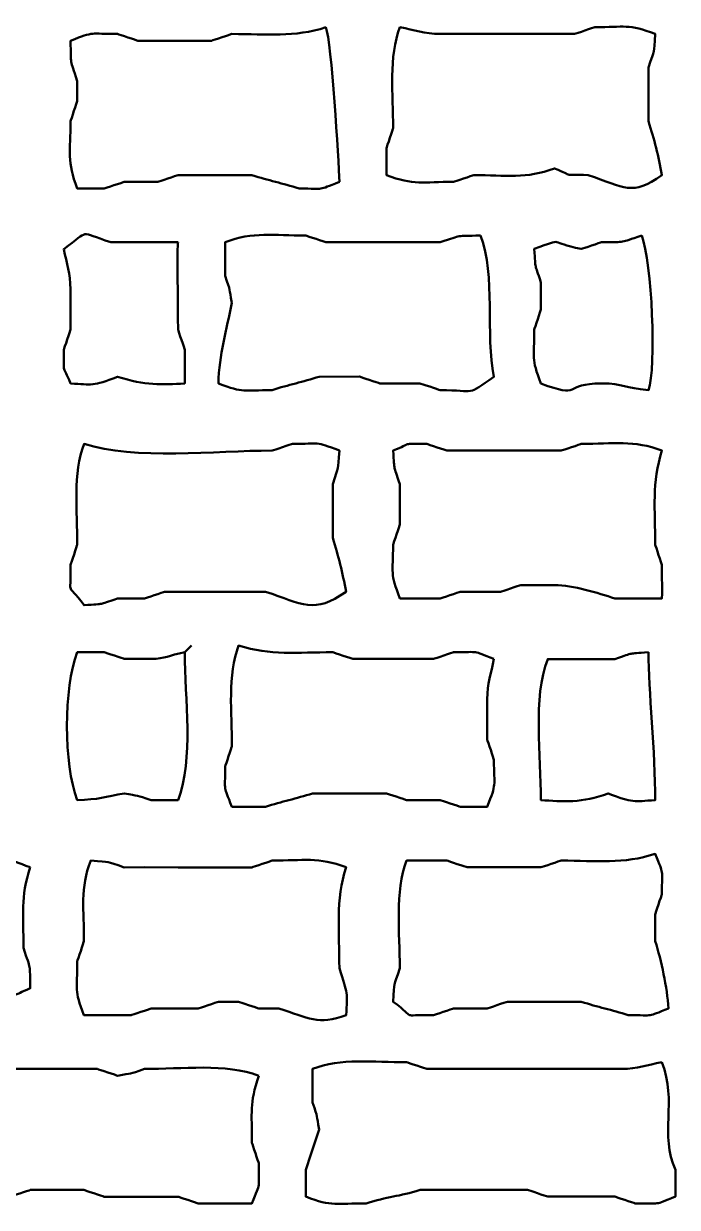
# Model space of a CAD drawing. Header units: centimetres. Extents: x -40.3 to 39, y -29.8 to 28.8.
# Drawn here: x 0.088 to 1.735, y -28.384 to -25.4 of the extents above; entities that cross this region are included whole.
import ezdxf

# ---------------------------------------------------------------- set-up
doc = ezdxf.new("R2010")
doc.units = ezdxf.units.CM
doc.header["$MEASUREMENT"] = 0
doc.layers.add('layer 1', color=7, linetype='Continuous')

msp = doc.modelspace()

# ---------------------------------------------------------------- linework, layer by layer
at = {"layer": 'layer 1', "color": 225, "lineweight": 50}
for points, knots in [([(0.84959, -25.40907), (0.76915, -25.43517), (0.70224, -25.42604), (0.61238, -25.42604), (0.61238, -25.42604), (0.61138, -25.42645), (0.56442, -25.44194), (0.56159, -25.44299), (0.56159, -25.44299), (0.56159, -25.44299), (0.37522, -25.44296), (0.37522, -25.44296), (0.37522, -25.44296), (0.37422, -25.44256), (0.32726, -25.42706), (0.32442, -25.42602), (0.32442, -25.42602), (0.25288, -25.42604), (0.26801, -25.41883), (0.20582, -25.44296), (0.20582, -25.44296), (0.20723, -25.5096), (0.20337, -25.4848), (0.22277, -25.5446), (0.22277, -25.5446), (0.22277, -25.5446), (0.22277, -25.59542), (0.22277, -25.59542), (0.22277, -25.59542), (0.22236, -25.59642), (0.20685, -25.6434), (0.20582, -25.64623), (0.20582, -25.64623), (0.20582, -25.72301), (0.19634, -25.74755), (0.22277, -25.81563), (0.22277, -25.81563), (0.22277, -25.81563), (0.29053, -25.81565), (0.29053, -25.81565), (0.29053, -25.81565), (0.29153, -25.81525), (0.33851, -25.79973), (0.34135, -25.79873), (0.34135, -25.79873), (0.34135, -25.79873), (0.42604, -25.79871), (0.42604, -25.79871), (0.42604, -25.79871), (0.42704, -25.7983), (0.47402, -25.78279), (0.47685, -25.78178), (0.47685, -25.78178), (0.47685, -25.78178), (0.59546, -25.78178), (0.59546, -25.78178), (0.59546, -25.78178), (0.59546, -25.78178), (0.61238, -25.78178), (0.61238, -25.78178), (0.61238, -25.78178), (0.61238, -25.78178), (0.6632, -25.78178), (0.6632, -25.78178), (0.6632, -25.78178), (0.70535, -25.79542), (0.73963, -25.80197), (0.7818, -25.81565), (0.7818, -25.81565), (0.85144, -25.81565), (0.82547, -25.8212), (0.88344, -25.79871), (0.88344, -25.79871), (0.88224, -25.74552), (0.8632, -25.44422), (0.84959, -25.40907)], [0, 0, 0, 0, 0.05, 0.05, 0.05, 0.05, 0.1, 0.1, 0.1, 0.1, 0.15, 0.15, 0.15, 0.15, 0.2, 0.2, 0.2, 0.2, 0.25, 0.25, 0.25, 0.25, 0.3, 0.3, 0.3, 0.3, 0.35, 0.35, 0.35, 0.35, 0.4, 0.4, 0.4, 0.4, 0.45, 0.45, 0.45, 0.45, 0.5, 0.5, 0.5, 0.5, 0.55, 0.55, 0.55, 0.55, 0.6, 0.6, 0.6, 0.6, 0.65, 0.65, 0.65, 0.65, 0.7, 0.7, 0.7, 0.7, 0.75, 0.75, 0.75, 0.75, 0.8, 0.8, 0.8, 0.8, 0.85, 0.85, 0.85, 0.85, 0.9, 0.9, 0.9, 0.9, 1, 1, 1, 1]), ([(1.66275, -25.64617), (1.66275, -25.64617), (1.66277, -25.59535), (1.66277, -25.59535), (1.66277, -25.59535), (1.66277, -25.59535), (1.66277, -25.56146), (1.66277, -25.56146), (1.66277, -25.56146), (1.66277, -25.56146), (1.66277, -25.51064), (1.66277, -25.51064), (1.66277, -25.51064), (1.67925, -25.46091), (1.6756, -25.4795), (1.6797, -25.42598), (1.6797, -25.42598), (1.61298, -25.40007), (1.60233, -25.40903), (1.52722, -25.40903), (1.52722, -25.40903), (1.52622, -25.40944), (1.47925, -25.42495), (1.47641, -25.42595), (1.47641, -25.42595), (1.47641, -25.42595), (1.32393, -25.42595), (1.32393, -25.42595), (1.32393, -25.42595), (1.32393, -25.42595), (1.13759, -25.42595), (1.13759, -25.42595), (1.13759, -25.42595), (1.09695, -25.42595), (1.07347, -25.41614), (1.03595, -25.40903), (1.03595, -25.40903), (1.00761, -25.48211), (1.01901, -25.57898), (1.01901, -25.66312), (1.01901, -25.66312), (1.0186, -25.66412), (1.00311, -25.71112), (1.00208, -25.71393), (1.00208, -25.71393), (1.00208, -25.71393), (1.00208, -25.7817), (1.00208, -25.7817), (1.00208, -25.7817), (1.07017, -25.80816), (1.09471, -25.79867), (1.17148, -25.79864), (1.17148, -25.79864), (1.17248, -25.79824), (1.21948, -25.78274), (1.2223, -25.7817), (1.2223, -25.7817), (1.30244, -25.78172), (1.3555, -25.79199), (1.42559, -25.76477), (1.42559, -25.76477), (1.47969, -25.78624), (1.44177, -25.78023), (1.5103, -25.7817), (1.5103, -25.7817), (1.60348, -25.81194), (1.62026, -25.83614), (1.69664, -25.7817), (1.69664, -25.7817), (1.68751, -25.73334), (1.67761, -25.69191), (1.66275, -25.64617)], [0, 0, 0, 0, 0.0526316, 0.0526316, 0.0526316, 0.0526316, 0.1052632, 0.1052632, 0.1052632, 0.1052632, 0.1578947, 0.1578947, 0.1578947, 0.1578947, 0.2105263, 0.2105263, 0.2105263, 0.2105263, 0.2631579, 0.2631579, 0.2631579, 0.2631579, 0.3157895, 0.3157895, 0.3157895, 0.3157895, 0.3684211, 0.3684211, 0.3684211, 0.3684211, 0.4210526, 0.4210526, 0.4210526, 0.4210526, 0.4736842, 0.4736842, 0.4736842, 0.4736842, 0.5263158, 0.5263158, 0.5263158, 0.5263158, 0.5789474, 0.5789474, 0.5789474, 0.5789474, 0.6315789, 0.6315789, 0.6315789, 0.6315789, 0.6842105, 0.6842105, 0.6842105, 0.6842105, 0.7368421, 0.7368421, 0.7368421, 0.7368421, 0.7894737, 0.7894737, 0.7894737, 0.7894737, 0.8421053, 0.8421053, 0.8421053, 0.8421053, 0.8947368, 0.8947368, 0.8947368, 0.8947368, 1, 1, 1, 1]), ([(0.47681, -25.95112), (0.47681, -25.95112), (0.30739, -25.95112), (0.30739, -25.95112), (0.30739, -25.95112), (0.22307, -25.92376), (0.2576, -25.91906), (0.18881, -25.96804), (0.18881, -25.96804), (0.1959, -26.00561), (0.20571, -26.02906), (0.20574, -26.06968), (0.20574, -26.06968), (0.20574, -26.06968), (0.20571, -26.08662), (0.20571, -26.08662), (0.20571, -26.08662), (0.20571, -26.08662), (0.20574, -26.17131), (0.20574, -26.17131), (0.20574, -26.17131), (0.20533, -26.17232), (0.18983, -26.21931), (0.18881, -26.22213), (0.18881, -26.22213), (0.18881, -26.29021), (0.18587, -26.25562), (0.20574, -26.30684), (0.20574, -26.30684), (0.26095, -26.31034), (0.26125, -26.31435), (0.32434, -26.28989), (0.32434, -26.28989), (0.39383, -26.31241), (0.43581, -26.31053), (0.49376, -26.30684), (0.49376, -26.30684), (0.49376, -26.30684), (0.49374, -26.22213), (0.49374, -26.22213), (0.49374, -26.22213), (0.49333, -26.22113), (0.47784, -26.17415), (0.47681, -26.17131), (0.47681, -26.17131), (0.47681, -26.13243), (0.4741, -25.9562), (0.47681, -25.95112)], [0, 0, 0, 0, 0.0769231, 0.0769231, 0.0769231, 0.0769231, 0.1538462, 0.1538462, 0.1538462, 0.1538462, 0.2307692, 0.2307692, 0.2307692, 0.2307692, 0.3076923, 0.3076923, 0.3076923, 0.3076923, 0.3846154, 0.3846154, 0.3846154, 0.3846154, 0.4615385, 0.4615385, 0.4615385, 0.4615385, 0.5384615, 0.5384615, 0.5384615, 0.5384615, 0.6153846, 0.6153846, 0.6153846, 0.6153846, 0.6923077, 0.6923077, 0.6923077, 0.6923077, 0.7692308, 0.7692308, 0.7692308, 0.7692308, 0.8461538, 0.8461538, 0.8461538, 0.8461538, 1, 1, 1, 1]), ([(1.23916, -25.93411), (1.17255, -25.93552), (1.19733, -25.93163), (1.13752, -25.95105), (1.13752, -25.95105), (1.13752, -25.95105), (1.06976, -25.95103), (1.06976, -25.95103), (1.06976, -25.95103), (1.06976, -25.95103), (1.05284, -25.95103), (1.05284, -25.95103), (1.05284, -25.95103), (1.05284, -25.95103), (0.84954, -25.95103), (0.84954, -25.95103), (0.84954, -25.95103), (0.84854, -25.95063), (0.80154, -25.93511), (0.79873, -25.93411), (0.79873, -25.93411), (0.71858, -25.93409), (0.66553, -25.92382), (0.59544, -25.95103), (0.59544, -25.95103), (0.59544, -25.95103), (0.59544, -26.03572), (0.59544, -26.03572), (0.59544, -26.03572), (0.61038, -26.07736), (0.60489, -26.06479), (0.61236, -26.10349), (0.61236, -26.10349), (0.59947, -26.17178), (0.58005, -26.23457), (0.57849, -26.30678), (0.57849, -26.30678), (0.64333, -26.33196), (0.64066, -26.3237), (0.71402, -26.32372), (0.71402, -26.32372), (0.75617, -26.31004), (0.79045, -26.30351), (0.83262, -26.28985), (0.83262, -26.28985), (0.83262, -26.28985), (0.93425, -26.28983), (0.93425, -26.28983), (0.93425, -26.28983), (0.93526, -26.29024), (0.98223, -26.30575), (0.98507, -26.3068), (0.98507, -26.3068), (0.98507, -26.3068), (1.08671, -26.30678), (1.08671, -26.30678), (1.08671, -26.30678), (1.08771, -26.30718), (1.13469, -26.3227), (1.1375, -26.32372), (1.1375, -26.32372), (1.23071, -26.3237), (1.20232, -26.3402), (1.27305, -26.28985), (1.27305, -26.28985), (1.25066, -26.18312), (1.27864, -26.03579), (1.23916, -25.93411)], [0, 0, 0, 0, 0.0555556, 0.0555556, 0.0555556, 0.0555556, 0.1111111, 0.1111111, 0.1111111, 0.1111111, 0.1666667, 0.1666667, 0.1666667, 0.1666667, 0.2222222, 0.2222222, 0.2222222, 0.2222222, 0.2777778, 0.2777778, 0.2777778, 0.2777778, 0.3333333, 0.3333333, 0.3333333, 0.3333333, 0.3888889, 0.3888889, 0.3888889, 0.3888889, 0.4444444, 0.4444444, 0.4444444, 0.4444444, 0.5, 0.5, 0.5, 0.5, 0.5555556, 0.5555556, 0.5555556, 0.5555556, 0.6111111, 0.6111111, 0.6111111, 0.6111111, 0.6666667, 0.6666667, 0.6666667, 0.6666667, 0.7222222, 0.7222222, 0.7222222, 0.7222222, 0.7777778, 0.7777778, 0.7777778, 0.7777778, 0.8333333, 0.8333333, 0.8333333, 0.8333333, 0.8888889, 0.8888889, 0.8888889, 0.8888889, 1, 1, 1, 1]), ([(1.64574, -25.93411), (1.58592, -25.95351), (1.6107, -25.94962), (1.54411, -25.95105), (1.54411, -25.95105), (1.5431, -25.95146), (1.49613, -25.96698), (1.49327, -25.96798), (1.49327, -25.96798), (1.40696, -25.95167), (1.45579, -25.93829), (1.37469, -25.96798), (1.37469, -25.96798), (1.37925, -26.02616), (1.37409, -25.99852), (1.39163, -26.05269), (1.39163, -26.05269), (1.39163, -26.05269), (1.39163, -26.12043), (1.39163, -26.12043), (1.39163, -26.12043), (1.39123, -26.12143), (1.37571, -26.16843), (1.37469, -26.17125), (1.37469, -26.17125), (1.37467, -26.2446), (1.36647, -26.24194), (1.39161, -26.3068), (1.39161, -26.3068), (1.49487, -26.34688), (1.44734, -26.30682), (1.54411, -26.3068), (1.54411, -26.3068), (1.60139, -26.3068), (1.60128, -26.31903), (1.66271, -26.32374), (1.66271, -26.32374), (1.68284, -26.26879), (1.67155, -26.00057), (1.64574, -25.93411)], [0, 0, 0, 0, 0.0909091, 0.0909091, 0.0909091, 0.0909091, 0.1818182, 0.1818182, 0.1818182, 0.1818182, 0.2727273, 0.2727273, 0.2727273, 0.2727273, 0.3636364, 0.3636364, 0.3636364, 0.3636364, 0.4545455, 0.4545455, 0.4545455, 0.4545455, 0.5454545, 0.5454545, 0.5454545, 0.5454545, 0.6363636, 0.6363636, 0.6363636, 0.6363636, 0.7272727, 0.7272727, 0.7272727, 0.7272727, 0.8181818, 0.8181818, 0.8181818, 0.8181818, 1, 1, 1, 1]), ([(0.8666, -26.69646), (0.8666, -26.69646), (0.8666, -26.64564), (0.8666, -26.64564), (0.8666, -26.64564), (0.8666, -26.64564), (0.8666, -26.61177), (0.8666, -26.61177), (0.8666, -26.61177), (0.8666, -26.61177), (0.8666, -26.56095), (0.8666, -26.56095), (0.8666, -26.56095), (0.88307, -26.51122), (0.87945, -26.52977), (0.88354, -26.47624), (0.88354, -26.47624), (0.82135, -26.4521), (0.83653, -26.45931), (0.76494, -26.45929), (0.76494, -26.45929), (0.76394, -26.4597), (0.71696, -26.47521), (0.71412, -26.47624), (0.71412, -26.47624), (0.5713, -26.47622), (0.36632, -26.50034), (0.2398, -26.45931), (0.2398, -26.45931), (0.21141, -26.53237), (0.22285, -26.62927), (0.22285, -26.71342), (0.22285, -26.71342), (0.22245, -26.71443), (0.20693, -26.7614), (0.20591, -26.76424), (0.20591, -26.76424), (0.20791, -26.85523), (0.19334, -26.80069), (0.2398, -26.86588), (0.2398, -26.86588), (0.29796, -26.86129), (0.27032, -26.86647), (0.32449, -26.84891), (0.32449, -26.84891), (0.32449, -26.84891), (0.39225, -26.84893), (0.39225, -26.84893), (0.39225, -26.84893), (0.39325, -26.84852), (0.44021, -26.83299), (0.44307, -26.83198), (0.44307, -26.83198), (0.44307, -26.83198), (0.5447, -26.83198), (0.5447, -26.83198), (0.5447, -26.83198), (0.5447, -26.83198), (0.64634, -26.83196), (0.64634, -26.83196), (0.64634, -26.83196), (0.64634, -26.83196), (0.69713, -26.83198), (0.69713, -26.83198), (0.69713, -26.83198), (0.7913, -26.8625), (0.81956, -26.88959), (0.90043, -26.83198), (0.90043, -26.83198), (0.89131, -26.78364), (0.88139, -26.74219), (0.8666, -26.69646)], [0, 0, 0, 0, 0.0526316, 0.0526316, 0.0526316, 0.0526316, 0.1052632, 0.1052632, 0.1052632, 0.1052632, 0.1578947, 0.1578947, 0.1578947, 0.1578947, 0.2105263, 0.2105263, 0.2105263, 0.2105263, 0.2631579, 0.2631579, 0.2631579, 0.2631579, 0.3157895, 0.3157895, 0.3157895, 0.3157895, 0.3684211, 0.3684211, 0.3684211, 0.3684211, 0.4210526, 0.4210526, 0.4210526, 0.4210526, 0.4736842, 0.4736842, 0.4736842, 0.4736842, 0.5263158, 0.5263158, 0.5263158, 0.5263158, 0.5789474, 0.5789474, 0.5789474, 0.5789474, 0.6315789, 0.6315789, 0.6315789, 0.6315789, 0.6842105, 0.6842105, 0.6842105, 0.6842105, 0.7368421, 0.7368421, 0.7368421, 0.7368421, 0.7894737, 0.7894737, 0.7894737, 0.7894737, 0.8421053, 0.8421053, 0.8421053, 0.8421053, 0.8947368, 0.8947368, 0.8947368, 0.8947368, 1, 1, 1, 1]), ([(1.69656, -26.76428), (1.69615, -26.76328), (1.68064, -26.71626), (1.67961, -26.71347), (1.67961, -26.71347), (1.67959, -26.62363), (1.6705, -26.55674), (1.69656, -26.47626), (1.69656, -26.47626), (1.62647, -26.44907), (1.57341, -26.45934), (1.49325, -26.45936), (1.49325, -26.45936), (1.49224, -26.45976), (1.44529, -26.47524), (1.44245, -26.47626), (1.44245, -26.47626), (1.44245, -26.47626), (1.23914, -26.47626), (1.23914, -26.47626), (1.23914, -26.47626), (1.23914, -26.47626), (1.15445, -26.47628), (1.15445, -26.47628), (1.15445, -26.47628), (1.15345, -26.47588), (1.10647, -26.46036), (1.10365, -26.45934), (1.10365, -26.45934), (1.03557, -26.45936), (1.07014, -26.45639), (1.01894, -26.47628), (1.01894, -26.47628), (1.02351, -26.53446), (1.01835, -26.50682), (1.03589, -26.56099), (1.03589, -26.56099), (1.03589, -26.56099), (1.03589, -26.66263), (1.03589, -26.66263), (1.03589, -26.66263), (1.03548, -26.66363), (1.01997, -26.71061), (1.01894, -26.71344), (1.01894, -26.71344), (1.01894, -26.7868), (1.01073, -26.78411), (1.03589, -26.84897), (1.03589, -26.84897), (1.03589, -26.84897), (1.13752, -26.84895), (1.13752, -26.84895), (1.13752, -26.84895), (1.13853, -26.84855), (1.1855, -26.83305), (1.18834, -26.83203), (1.18834, -26.83203), (1.18834, -26.83203), (1.28998, -26.832), (1.28998, -26.832), (1.28998, -26.832), (1.29098, -26.8316), (1.33796, -26.81613), (1.34079, -26.8151), (1.34079, -26.8151), (1.34079, -26.8151), (1.42548, -26.81508), (1.42548, -26.81508), (1.42548, -26.81508), (1.47323, -26.8151), (1.5348, -26.83499), (1.57796, -26.84895), (1.57796, -26.84895), (1.57796, -26.84895), (1.69656, -26.84897), (1.69656, -26.84897), (1.69656, -26.84897), (1.69908, -26.81047), (1.69536, -26.8122), (1.69656, -26.76428)], [0, 0, 0, 0, 0.047619, 0.047619, 0.047619, 0.047619, 0.0952381, 0.0952381, 0.0952381, 0.0952381, 0.1428571, 0.1428571, 0.1428571, 0.1428571, 0.1904762, 0.1904762, 0.1904762, 0.1904762, 0.2380952, 0.2380952, 0.2380952, 0.2380952, 0.2857143, 0.2857143, 0.2857143, 0.2857143, 0.3333333, 0.3333333, 0.3333333, 0.3333333, 0.3809524, 0.3809524, 0.3809524, 0.3809524, 0.4285714, 0.4285714, 0.4285714, 0.4285714, 0.4761905, 0.4761905, 0.4761905, 0.4761905, 0.5238095, 0.5238095, 0.5238095, 0.5238095, 0.5714286, 0.5714286, 0.5714286, 0.5714286, 0.6190476, 0.6190476, 0.6190476, 0.6190476, 0.6666667, 0.6666667, 0.6666667, 0.6666667, 0.7142857, 0.7142857, 0.7142857, 0.7142857, 0.7619048, 0.7619048, 0.7619048, 0.7619048, 0.8095238, 0.8095238, 0.8095238, 0.8095238, 0.8571429, 0.8571429, 0.8571429, 0.8571429, 0.9047619, 0.9047619, 0.9047619, 0.9047619, 1, 1, 1, 1]), ([(0.49382, -26.98437), (0.4521, -26.99244), (0.44495, -27.00132), (0.40911, -27.00134), (0.40911, -27.00134), (0.40911, -27.00134), (0.34137, -27.00132), (0.34137, -27.00132), (0.34137, -27.00132), (0.34037, -27.00091), (0.29337, -26.98542), (0.29055, -26.98439), (0.29055, -26.98439), (0.29055, -26.98439), (0.22279, -26.98437), (0.22279, -26.98437), (0.22279, -26.98437), (0.18796, -27.07416), (0.18796, -27.26734), (0.22277, -27.35708), (0.22277, -27.35708), (0.27559, -27.35589), (0.29367, -27.34916), (0.34137, -27.34014), (0.34137, -27.34014), (0.37776, -27.3478), (0.37048, -27.34428), (0.40911, -27.35708), (0.40911, -27.35708), (0.40911, -27.35708), (0.47688, -27.3571), (0.47688, -27.3571), (0.47688, -27.3571), (0.51666, -27.25466), (0.49382, -27.10048), (0.49382, -26.98437), (0.49382, -26.98437), (0.49382, -26.98437), (0.51075, -26.96745), (0.51075, -26.96745)], [0, 0, 0, 0, 0.0909091, 0.0909091, 0.0909091, 0.0909091, 0.1818182, 0.1818182, 0.1818182, 0.1818182, 0.2727273, 0.2727273, 0.2727273, 0.2727273, 0.3636364, 0.3636364, 0.3636364, 0.3636364, 0.4545455, 0.4545455, 0.4545455, 0.4545455, 0.5454545, 0.5454545, 0.5454545, 0.5454545, 0.6363636, 0.6363636, 0.6363636, 0.6363636, 0.7272727, 0.7272727, 0.7272727, 0.7272727, 0.8181818, 0.8181818, 0.8181818, 0.8181818, 1, 1, 1, 1]), ([(1.27318, -27.00138), (1.21523, -26.97889), (1.24119, -26.98444), (1.17154, -26.98444), (1.17154, -26.98444), (1.17054, -26.98484), (1.12354, -27.00038), (1.12073, -27.00138), (1.12073, -27.00138), (1.12073, -27.00138), (1.06991, -27.0014), (1.06991, -27.0014), (1.06991, -27.0014), (1.06991, -27.0014), (0.91744, -27.0014), (0.91744, -27.0014), (0.91744, -27.0014), (0.91643, -27.001), (0.86946, -26.98546), (0.8666, -26.98446), (0.8666, -26.98446), (0.77679, -26.98446), (0.7099, -26.99359), (0.62946, -26.96751), (0.62946, -26.96751), (0.60111, -27.04057), (0.61249, -27.13749), (0.61251, -27.22164), (0.61251, -27.22164), (0.6121, -27.22264), (0.59659, -27.26962), (0.59559, -27.27246), (0.59559, -27.27246), (0.59559, -27.34208), (0.59001, -27.31613), (0.61251, -27.37409), (0.61251, -27.37409), (0.61251, -27.37409), (0.69722, -27.37407), (0.69722, -27.37407), (0.69722, -27.37407), (0.73935, -27.36041), (0.77365, -27.35388), (0.8158, -27.34018), (0.8158, -27.34018), (0.8158, -27.34018), (0.86662, -27.34018), (0.86662, -27.34018), (0.86662, -27.34018), (0.86662, -27.34018), (0.88357, -27.34018), (0.88357, -27.34018), (0.88357, -27.34018), (0.88357, -27.34018), (1.00217, -27.34018), (1.00217, -27.34018), (1.00217, -27.34018), (1.00317, -27.34058), (1.05015, -27.35612), (1.05299, -27.35713), (1.05299, -27.35713), (1.05299, -27.35713), (1.13767, -27.35713), (1.13767, -27.35713), (1.13767, -27.35713), (1.13868, -27.35753), (1.18565, -27.37307), (1.18849, -27.37407), (1.18849, -27.37407), (1.18849, -27.37407), (1.25626, -27.37409), (1.25626, -27.37409), (1.25626, -27.37409), (1.28039, -27.3119), (1.27318, -27.32707), (1.27316, -27.25549), (1.27316, -27.25549), (1.27275, -27.25449), (1.25728, -27.20749), (1.25626, -27.20467), (1.25626, -27.20467), (1.25626, -27.20467), (1.25623, -27.10304), (1.25623, -27.10304), (1.25623, -27.10304), (1.25626, -27.0624), (1.26609, -27.0389), (1.27318, -27.00138)], [0, 0, 0, 0, 0.0434783, 0.0434783, 0.0434783, 0.0434783, 0.0869565, 0.0869565, 0.0869565, 0.0869565, 0.1304348, 0.1304348, 0.1304348, 0.1304348, 0.173913, 0.173913, 0.173913, 0.173913, 0.2173913, 0.2173913, 0.2173913, 0.2173913, 0.2608696, 0.2608696, 0.2608696, 0.2608696, 0.3043478, 0.3043478, 0.3043478, 0.3043478, 0.3478261, 0.3478261, 0.3478261, 0.3478261, 0.3913043, 0.3913043, 0.3913043, 0.3913043, 0.4347826, 0.4347826, 0.4347826, 0.4347826, 0.4782609, 0.4782609, 0.4782609, 0.4782609, 0.5217391, 0.5217391, 0.5217391, 0.5217391, 0.5652174, 0.5652174, 0.5652174, 0.5652174, 0.6086957, 0.6086957, 0.6086957, 0.6086957, 0.6521739, 0.6521739, 0.6521739, 0.6521739, 0.6956522, 0.6956522, 0.6956522, 0.6956522, 0.7391304, 0.7391304, 0.7391304, 0.7391304, 0.7826087, 0.7826087, 0.7826087, 0.7826087, 0.826087, 0.826087, 0.826087, 0.826087, 0.8695652, 0.8695652, 0.8695652, 0.8695652, 0.9130435, 0.9130435, 0.9130435, 0.9130435, 1, 1, 1, 1]), ([(1.66275, -26.98458), (1.60457, -26.98915), (1.63221, -26.98399), (1.57804, -27.00151), (1.57804, -27.00151), (1.57804, -27.00151), (1.40864, -27.00153), (1.40864, -27.00153), (1.40864, -27.00153), (1.3705, -27.09979), (1.3917, -27.24576), (1.3917, -27.3573), (1.3917, -27.3573), (1.44493, -27.36069), (1.49673, -27.36534), (1.56112, -27.34035), (1.56112, -27.34035), (1.62421, -27.36483), (1.62451, -27.3608), (1.6797, -27.35727), (1.6797, -27.35727), (1.6797, -27.23803), (1.66277, -27.07856), (1.66275, -26.98458)], [0, 0, 0, 0, 0.1428571, 0.1428571, 0.1428571, 0.1428571, 0.2857143, 0.2857143, 0.2857143, 0.2857143, 0.4285714, 0.4285714, 0.4285714, 0.4285714, 0.5714286, 0.5714286, 0.5714286, 0.5714286, 0.7142857, 0.7142857, 0.7142857, 0.7142857, 1, 1, 1, 1]), ([(0.10425, -27.52661), (0.04208, -27.50245), (0.05723, -27.50966), (-0.01433, -27.50968), (-0.01433, -27.50968), (-0.01533, -27.51009), (-0.06233, -27.52558), (-0.06515, -27.52661), (-0.06515, -27.52661), (-0.06515, -27.52661), (-0.16678, -27.52663), (-0.16678, -27.52663), (-0.16678, -27.52663), (-0.22407, -27.52663), (-0.22396, -27.5144), (-0.28539, -27.50968), (-0.28539, -27.50968), (-0.31813, -27.59395), (-0.31811, -27.76424), (-0.28539, -27.8485), (-0.28539, -27.8485), (-0.28539, -27.8485), (-0.2007, -27.84848), (-0.2007, -27.84848), (-0.2007, -27.84848), (-0.19969, -27.84808), (-0.15272, -27.8326), (-0.14988, -27.83158), (-0.14988, -27.83158), (-0.14988, -27.83158), (-0.09906, -27.83158), (-0.09906, -27.83158), (-0.09906, -27.83158), (-0.09906, -27.83158), (-0.0313, -27.83156), (-0.0313, -27.83156), (-0.0313, -27.83156), (-0.0303, -27.83196), (0.01668, -27.84746), (0.0195, -27.8485), (0.0195, -27.8485), (0.0876, -27.84848), (0.05303, -27.85145), (0.10423, -27.83156), (0.10423, -27.83156), (0.10282, -27.76497), (0.10668, -27.78975), (0.0873, -27.72992), (0.0873, -27.72992), (0.0873, -27.64485), (0.07919, -27.60385), (0.10425, -27.52661)], [0, 0, 0, 0, 0.0714286, 0.0714286, 0.0714286, 0.0714286, 0.1428571, 0.1428571, 0.1428571, 0.1428571, 0.2142857, 0.2142857, 0.2142857, 0.2142857, 0.2857143, 0.2857143, 0.2857143, 0.2857143, 0.3571429, 0.3571429, 0.3571429, 0.3571429, 0.4285714, 0.4285714, 0.4285714, 0.4285714, 0.5, 0.5, 0.5, 0.5, 0.5714286, 0.5714286, 0.5714286, 0.5714286, 0.6428571, 0.6428571, 0.6428571, 0.6428571, 0.7142857, 0.7142857, 0.7142857, 0.7142857, 0.7857143, 0.7857143, 0.7857143, 0.7857143, 0.8571429, 0.8571429, 0.8571429, 0.8571429, 1, 1, 1, 1]), ([(0.88339, -27.78074), (0.88342, -27.68864), (0.87383, -27.60844), (0.90036, -27.52663), (0.90036, -27.52663), (0.83115, -27.49978), (0.79247, -27.50968), (0.714, -27.50968), (0.714, -27.50968), (0.71299, -27.51009), (0.666, -27.52563), (0.66318, -27.52665), (0.66318, -27.52665), (0.66318, -27.52665), (0.47683, -27.52665), (0.47683, -27.52665), (0.47683, -27.52665), (0.47683, -27.52665), (0.39214, -27.52663), (0.39214, -27.52663), (0.39214, -27.52663), (0.39214, -27.52663), (0.34133, -27.52665), (0.34133, -27.52665), (0.34133, -27.52665), (0.2916, -27.51018), (0.31014, -27.5138), (0.2566, -27.50968), (0.2566, -27.50968), (0.22943, -27.5798), (0.23969, -27.63283), (0.23969, -27.71298), (0.23969, -27.71298), (0.23929, -27.71398), (0.22377, -27.76095), (0.22275, -27.76379), (0.22275, -27.76379), (0.22275, -27.83717), (0.21453, -27.83446), (0.23969, -27.89932), (0.23969, -27.89932), (0.23969, -27.89932), (0.35827, -27.89934), (0.35827, -27.89934), (0.35827, -27.89934), (0.35928, -27.89894), (0.40627, -27.88342), (0.40909, -27.8824), (0.40909, -27.8824), (0.40909, -27.8824), (0.52769, -27.88242), (0.52769, -27.88242), (0.52769, -27.88242), (0.5287, -27.88201), (0.57567, -27.8665), (0.57851, -27.86545), (0.57851, -27.86545), (0.57851, -27.86545), (0.62933, -27.86547), (0.62933, -27.86547), (0.62933, -27.86547), (0.63033, -27.86588), (0.67731, -27.88137), (0.68015, -27.88242), (0.68015, -27.88242), (0.68015, -27.88242), (0.73096, -27.8824), (0.73096, -27.8824), (0.73096, -27.8824), (0.80479, -27.90632), (0.83042, -27.92495), (0.90038, -27.89932), (0.90038, -27.89932), (0.90405, -27.84163), (0.90484, -27.84686), (0.88339, -27.78074)], [0, 0, 0, 0, 0.05, 0.05, 0.05, 0.05, 0.1, 0.1, 0.1, 0.1, 0.15, 0.15, 0.15, 0.15, 0.2, 0.2, 0.2, 0.2, 0.25, 0.25, 0.25, 0.25, 0.3, 0.3, 0.3, 0.3, 0.35, 0.35, 0.35, 0.35, 0.4, 0.4, 0.4, 0.4, 0.45, 0.45, 0.45, 0.45, 0.5, 0.5, 0.5, 0.5, 0.55, 0.55, 0.55, 0.55, 0.6, 0.6, 0.6, 0.6, 0.65, 0.65, 0.65, 0.65, 0.7, 0.7, 0.7, 0.7, 0.75, 0.75, 0.75, 0.75, 0.8, 0.8, 0.8, 0.8, 0.85, 0.85, 0.85, 0.85, 0.9, 0.9, 0.9, 0.9, 1, 1, 1, 1]), ([(1.67955, -27.71291), (1.67955, -27.71291), (1.67957, -27.64515), (1.67957, -27.64515), (1.67957, -27.64515), (1.67998, -27.64414), (1.69547, -27.59717), (1.69652, -27.59433), (1.69652, -27.59433), (1.69652, -27.52471), (1.70209, -27.55066), (1.67957, -27.4927), (1.67957, -27.4927), (1.59911, -27.5188), (1.53224, -27.50966), (1.44241, -27.50966), (1.44241, -27.50966), (1.4414, -27.51007), (1.39443, -27.52556), (1.39159, -27.52661), (1.39159, -27.52661), (1.39159, -27.52661), (1.20525, -27.52659), (1.20525, -27.52659), (1.20525, -27.52659), (1.20424, -27.52618), (1.15725, -27.51069), (1.15443, -27.50964), (1.15443, -27.50964), (1.15443, -27.50964), (1.05279, -27.50964), (1.05279, -27.50964), (1.05279, -27.50964), (1.02281, -27.5869), (1.03585, -27.69197), (1.03585, -27.7807), (1.03585, -27.7807), (1.01937, -27.83043), (1.02302, -27.81186), (1.0189, -27.86541), (1.0189, -27.86541), (1.08408, -27.91185), (1.02957, -27.89729), (1.12054, -27.89928), (1.12054, -27.89928), (1.12154, -27.89887), (1.16854, -27.88336), (1.17135, -27.88235), (1.17135, -27.88235), (1.17135, -27.88235), (1.25606, -27.88233), (1.25606, -27.88233), (1.25606, -27.88233), (1.25707, -27.88193), (1.30402, -27.86641), (1.30688, -27.86541), (1.30688, -27.86541), (1.30688, -27.86541), (1.42546, -27.86541), (1.42546, -27.86541), (1.42546, -27.86541), (1.42546, -27.86541), (1.44241, -27.86541), (1.44241, -27.86541), (1.44241, -27.86541), (1.44241, -27.86541), (1.49323, -27.86541), (1.49323, -27.86541), (1.49323, -27.86541), (1.53538, -27.87904), (1.56965, -27.8856), (1.61183, -27.89928), (1.61183, -27.89928), (1.68145, -27.89928), (1.65552, -27.90483), (1.71346, -27.88233), (1.71346, -27.88233), (1.70939, -27.82934), (1.69521, -27.76115), (1.67955, -27.71291)], [0, 0, 0, 0, 0.047619, 0.047619, 0.047619, 0.047619, 0.0952381, 0.0952381, 0.0952381, 0.0952381, 0.1428571, 0.1428571, 0.1428571, 0.1428571, 0.1904762, 0.1904762, 0.1904762, 0.1904762, 0.2380952, 0.2380952, 0.2380952, 0.2380952, 0.2857143, 0.2857143, 0.2857143, 0.2857143, 0.3333333, 0.3333333, 0.3333333, 0.3333333, 0.3809524, 0.3809524, 0.3809524, 0.3809524, 0.4285714, 0.4285714, 0.4285714, 0.4285714, 0.4761905, 0.4761905, 0.4761905, 0.4761905, 0.5238095, 0.5238095, 0.5238095, 0.5238095, 0.5714286, 0.5714286, 0.5714286, 0.5714286, 0.6190476, 0.6190476, 0.6190476, 0.6190476, 0.6666667, 0.6666667, 0.6666667, 0.6666667, 0.7142857, 0.7142857, 0.7142857, 0.7142857, 0.7619048, 0.7619048, 0.7619048, 0.7619048, 0.8095238, 0.8095238, 0.8095238, 0.8095238, 0.8571429, 0.8571429, 0.8571429, 0.8571429, 0.9047619, 0.9047619, 0.9047619, 0.9047619, 1, 1, 1, 1]), ([(0.6801, -28.05186), (0.59864, -28.02023), (0.48537, -28.03493), (0.39212, -28.03493), (0.39212, -28.03493), (0.35048, -28.04989), (0.36308, -28.04439), (0.32436, -28.05186), (0.32436, -28.05186), (0.32336, -28.05145), (0.27638, -28.03596), (0.27354, -28.03491), (0.27354, -28.03491), (0.27354, -28.03491), (-0.03141, -28.03491), (-0.03141, -28.03491), (-0.03141, -28.03491), (-0.03241, -28.03451), (-0.07938, -28.01901), (-0.08224, -28.01799), (-0.08224, -28.01799), (-0.17641, -28.01797), (-0.16211, -28.00017), (-0.2347, -28.05186), (-0.2347, -28.05186), (-0.23011, -28.11002), (-0.23529, -28.0824), (-0.21775, -28.13655), (-0.21775, -28.13655), (-0.21775, -28.13655), (-0.21775, -28.18736), (-0.21775, -28.18736), (-0.21775, -28.18736), (-0.21775, -28.2582), (-0.24565, -28.27843), (-0.25166, -28.35678), (-0.25166, -28.35678), (-0.18243, -28.38363), (-0.14375, -28.37373), (-0.06528, -28.37373), (-0.06528, -28.37373), (-0.06427, -28.37333), (-0.0173, -28.35781), (-0.01446, -28.35676), (-0.01446, -28.35676), (-0.01446, -28.35676), (0.05328, -28.35678), (0.05328, -28.35678), (0.05328, -28.35678), (0.05429, -28.35638), (0.1013, -28.34086), (0.10412, -28.33986), (0.10412, -28.33986), (0.10412, -28.33986), (0.23967, -28.33986), (0.23967, -28.33986), (0.23967, -28.33986), (0.24067, -28.34027), (0.28763, -28.35574), (0.29049, -28.35676), (0.29049, -28.35676), (0.29049, -28.35676), (0.47683, -28.35676), (0.47683, -28.35676), (0.47683, -28.35676), (0.47784, -28.35717), (0.52481, -28.37271), (0.52765, -28.37373), (0.52765, -28.37373), (0.52765, -28.37373), (0.66318, -28.37371), (0.66318, -28.37371), (0.66318, -28.37371), (0.68569, -28.31576), (0.68012, -28.34172), (0.6801, -28.27207), (0.6801, -28.27207), (0.6797, -28.27107), (0.6642, -28.2241), (0.66318, -28.22126), (0.66318, -28.22126), (0.66318, -28.14139), (0.65646, -28.12487), (0.6801, -28.05186)], [0, 0, 0, 0, 0.0454545, 0.0454545, 0.0454545, 0.0454545, 0.0909091, 0.0909091, 0.0909091, 0.0909091, 0.1363636, 0.1363636, 0.1363636, 0.1363636, 0.1818182, 0.1818182, 0.1818182, 0.1818182, 0.2272727, 0.2272727, 0.2272727, 0.2272727, 0.2727273, 0.2727273, 0.2727273, 0.2727273, 0.3181818, 0.3181818, 0.3181818, 0.3181818, 0.3636364, 0.3636364, 0.3636364, 0.3636364, 0.4090909, 0.4090909, 0.4090909, 0.4090909, 0.4545455, 0.4545455, 0.4545455, 0.4545455, 0.5, 0.5, 0.5, 0.5, 0.5454545, 0.5454545, 0.5454545, 0.5454545, 0.5909091, 0.5909091, 0.5909091, 0.5909091, 0.6363636, 0.6363636, 0.6363636, 0.6363636, 0.6818182, 0.6818182, 0.6818182, 0.6818182, 0.7272727, 0.7272727, 0.7272727, 0.7272727, 0.7727273, 0.7727273, 0.7727273, 0.7727273, 0.8181818, 0.8181818, 0.8181818, 0.8181818, 0.8636364, 0.8636364, 0.8636364, 0.8636364, 0.9090909, 0.9090909, 0.9090909, 0.9090909, 1, 1, 1, 1]), ([(1.69656, -28.01784), (1.65904, -28.02494), (1.63556, -28.03478), (1.59492, -28.03481), (1.59492, -28.03481), (1.59492, -28.03481), (1.34084, -28.03481), (1.34084, -28.03481), (1.34084, -28.03481), (1.34084, -28.03481), (1.10367, -28.03478), (1.10367, -28.03478), (1.10367, -28.03478), (1.10267, -28.03438), (1.05567, -28.01888), (1.05286, -28.01784), (1.05286, -28.01784), (0.96941, -28.01786), (0.88717, -28.00706), (0.81567, -28.03481), (0.81567, -28.03481), (0.81567, -28.03481), (0.81567, -28.11949), (0.81567, -28.11949), (0.81567, -28.11949), (0.83066, -28.16111), (0.82513, -28.14854), (0.83262, -28.18726), (0.83262, -28.18726), (0.82088, -28.22117), (0.81044, -28.25496), (0.79875, -28.28889), (0.79875, -28.28889), (0.79875, -28.28889), (0.79875, -28.35664), (0.79875, -28.35664), (0.79875, -28.35664), (0.86547, -28.38255), (0.87612, -28.37358), (0.95122, -28.37358), (0.95122, -28.37358), (1.00383, -28.35651), (1.03414, -28.35676), (1.08675, -28.33971), (1.08675, -28.33971), (1.08675, -28.33971), (1.15451, -28.33973), (1.15451, -28.33973), (1.15451, -28.33973), (1.15451, -28.33973), (1.3578, -28.33973), (1.3578, -28.33973), (1.3578, -28.33973), (1.35881, -28.34014), (1.40578, -28.35561), (1.4086, -28.35664), (1.4086, -28.35664), (1.4086, -28.35664), (1.578, -28.35664), (1.578, -28.35664), (1.578, -28.35664), (1.579, -28.35704), (1.626, -28.37258), (1.62884, -28.3736), (1.62884, -28.3736), (1.69848, -28.37358), (1.67253, -28.37915), (1.73047, -28.35664), (1.73047, -28.35664), (1.73047, -28.35664), (1.73047, -28.28889), (1.73047, -28.28889), (1.73047, -28.28889), (1.69031, -28.20064), (1.73536, -28.11764), (1.69656, -28.01784)], [0, 0, 0, 0, 0.05, 0.05, 0.05, 0.05, 0.1, 0.1, 0.1, 0.1, 0.15, 0.15, 0.15, 0.15, 0.2, 0.2, 0.2, 0.2, 0.25, 0.25, 0.25, 0.25, 0.3, 0.3, 0.3, 0.3, 0.35, 0.35, 0.35, 0.35, 0.4, 0.4, 0.4, 0.4, 0.45, 0.45, 0.45, 0.45, 0.5, 0.5, 0.5, 0.5, 0.55, 0.55, 0.55, 0.55, 0.6, 0.6, 0.6, 0.6, 0.65, 0.65, 0.65, 0.65, 0.7, 0.7, 0.7, 0.7, 0.75, 0.75, 0.75, 0.75, 0.8, 0.8, 0.8, 0.8, 0.85, 0.85, 0.85, 0.85, 0.9, 0.9, 0.9, 0.9, 1, 1, 1, 1])]:
    msp.add_open_spline(points, degree=3, knots=knots, dxfattribs=at)

doc.saveas('drawing.dxf')
